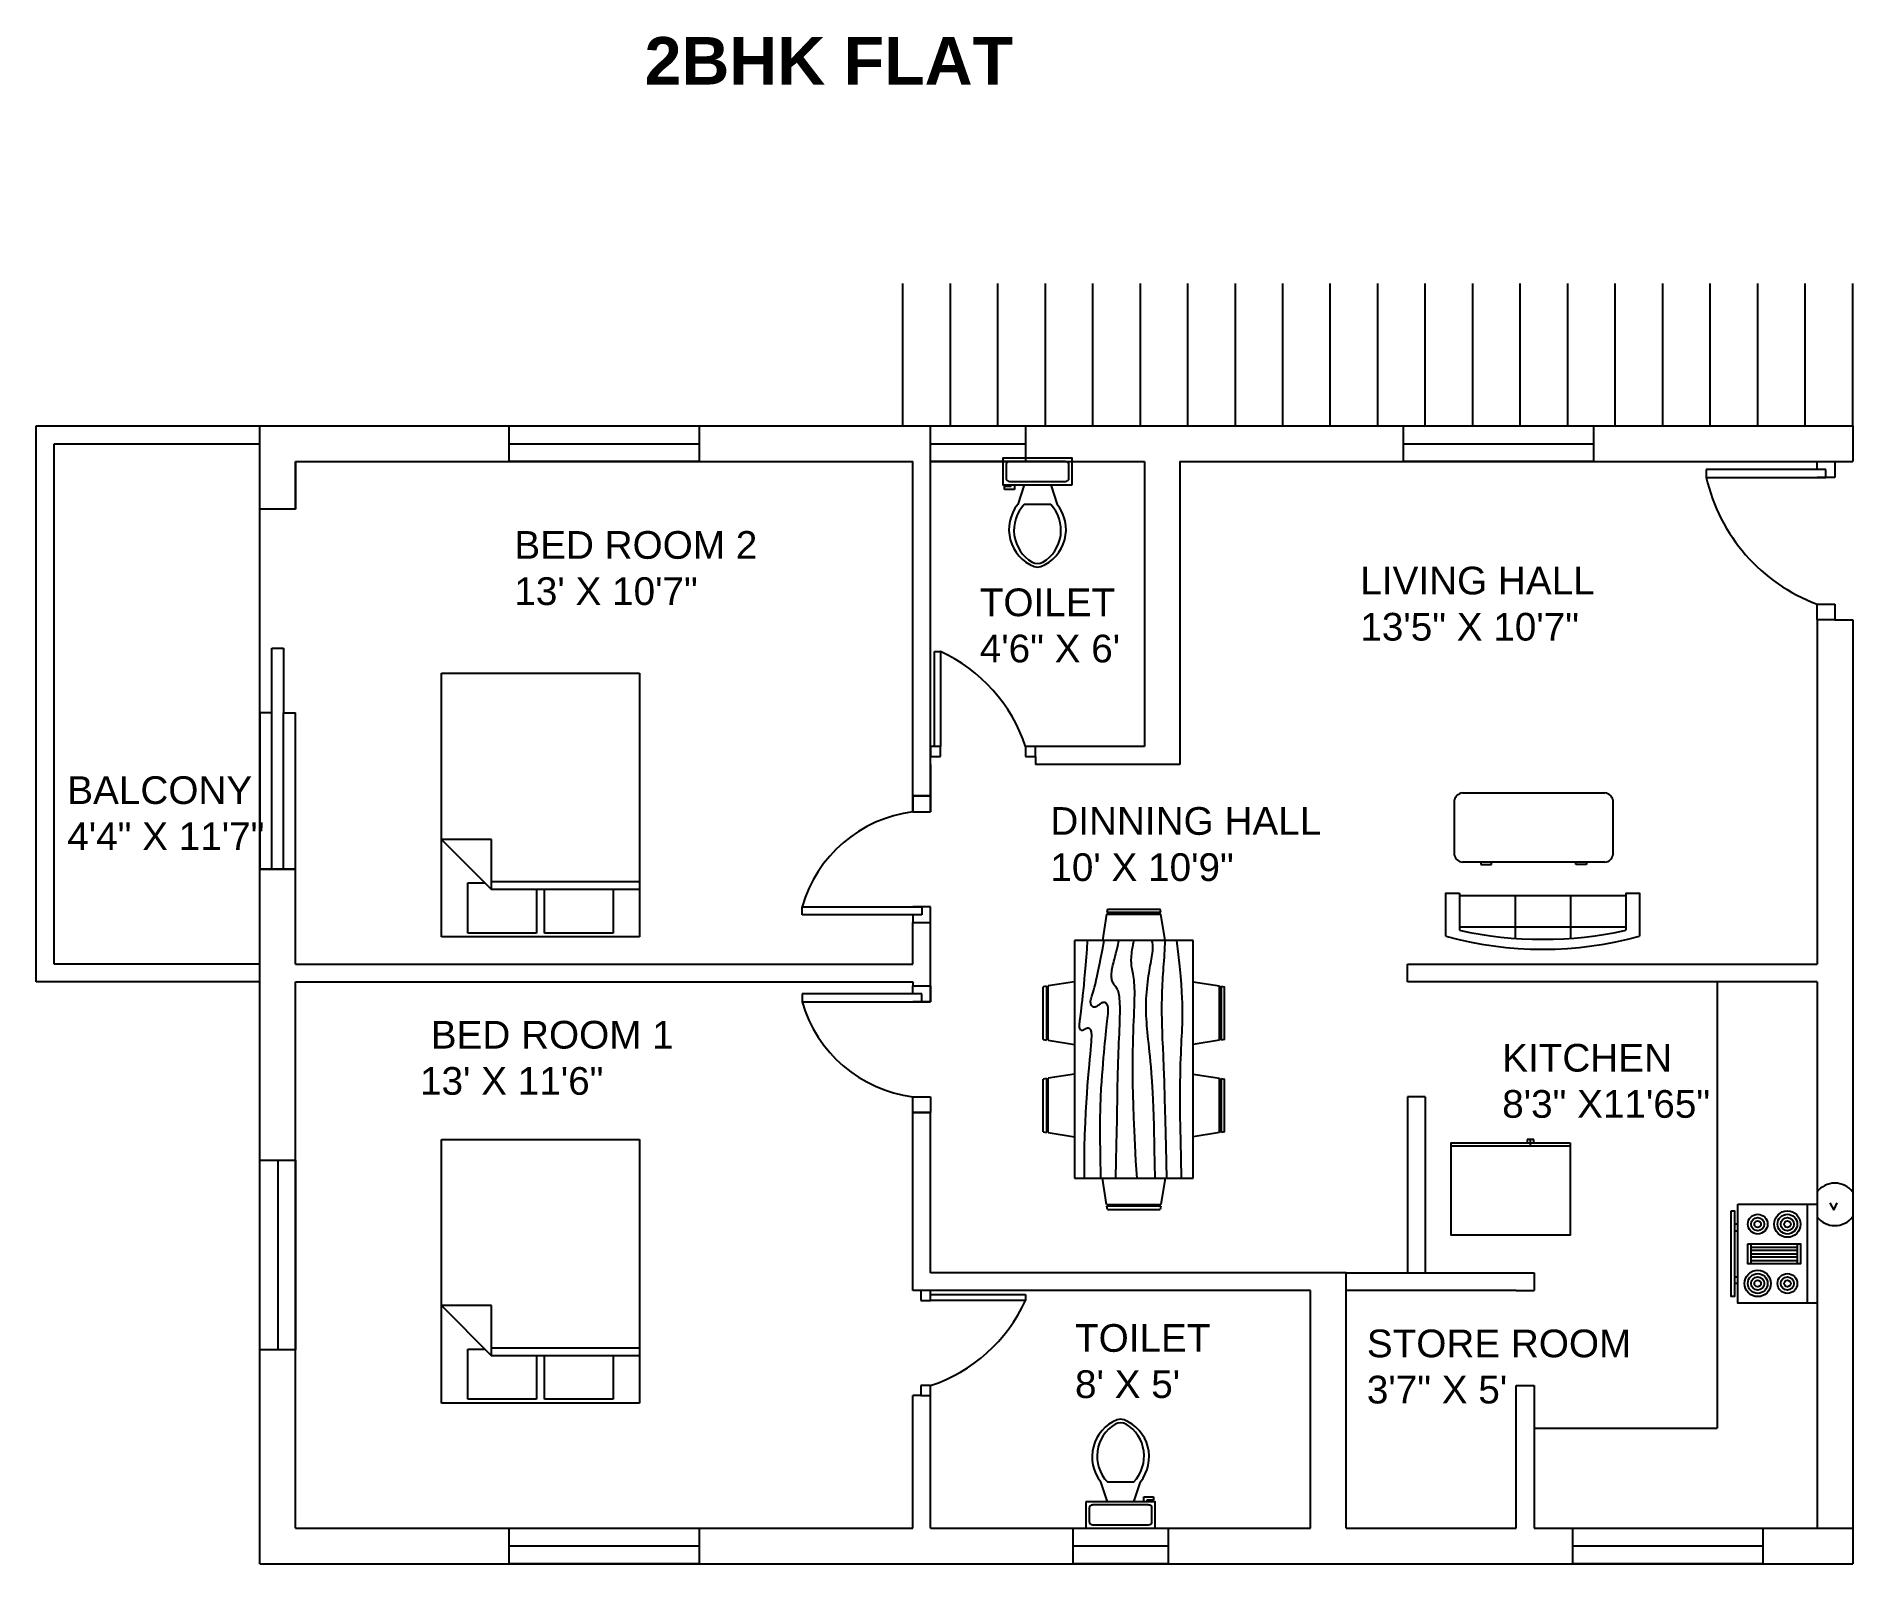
# Model space of a CAD drawing. Header units: feet. Extents: x 12 to 471, y 82 to 468.
import ezdxf

# ---------------------------------------------------------------- set-up
doc = ezdxf.new("R2010")
doc.units = ezdxf.units.FT
doc.header["$MEASUREMENT"] = 0
doc.styles.get("Standard").update_dxf_attribs({"font": 'arial.ttf'})

# ---------------------------------------------------------------- blocks, each defined once
blk = doc.blocks.new('Dining Set - 36 x 72 in.')
at = {"linetype": 'Continuous'}
for p, q in [((-22.2343, 26.00059), (-23.4847, 17.99762)), ((-22.2304, 26), (-5.7608, 26)), ((-22, 27.5), (-22.1562, 26.50042)), ((-5.8416, 26.5), (-22.1534, 26.5)), ((-22, 27.5), (-6, 27.5)), ((-5.8437, 26.49966), (-6, 27.5)), ((-4.5152, 17.99762), (-5.7655, 25.99926)), ((5.7657, 26.00059), (4.5153, 17.99762)), ((5.7696, 26), (22.2392, 26)), ((6, 27.5), (5.8438, 26.50042)), ((22.1584, 26.5), (5.8466, 26.5)), ((6, 27.5), (22, 27.5)), ((22.1563, 26.49966), (22, 27.5)), ((23.4848, 17.99762), (22.2345, 25.99926)), ((36, 18), (-36, 18)), ((-36, 18), (-36, -18)), ((36, -18), (36, 18)), ((-45.5, 8), (-44.5004, 8.15617)), ((-45.5, 8), (-45.5, -8)), ((-44.5, -8.15843), (-44.5, 8.15338)), ((-44.0006, 8.23428), (-35.9976, 9.48474)), ((-44, 8.23041), (-44, -8.23915)), ((44.0006, 8.23428), (35.9976, 9.48474)), ((44, 8.23041), (44, -8.23915)), ((44.5, -8.15843), (44.5, 8.15338)), ((45.5, 8), (44.5005, 8.15617)), ((45.5, 8), (45.5, -8)), ((-44.4997, -8.15631), (-45.5, -8)), ((-35.9976, -9.48476), (-43.9993, -8.2345)), ((35.9976, -9.48476), (43.9993, -8.2345)), ((44.4997, -8.15631), (45.5, -8)), ((-36, -18), (36, -18)), ((-22.2343, -26.0006), (-23.4847, -17.99762)), ((-4.5152, -17.99762), (-5.7655, -25.99928)), ((5.7657, -26.0006), (4.5153, -17.99762)), ((23.4848, -17.99762), (22.2345, -25.99928)), ((-22.2304, -26), (-5.7608, -26)), ((-22, -27.5), (-22.1562, -26.50044)), ((-5.8416, -26.5), (-22.1534, -26.5)), ((-22, -27.5), (-6, -27.5)), ((-5.8437, -26.49967), (-6, -27.5)), ((5.7696, -26), (22.2392, -26)), ((6, -27.5), (5.8438, -26.50044)), ((22.1584, -26.5), (5.8466, -26.5)), ((6, -27.5), (22, -27.5)), ((22.1563, -26.49967), (22, -27.5))]:
    blk.add_line(p, q, dxfattribs=at)
for points in [[(-36, 15), (-31.1772, 14.97754), (-26.8079, 14.91406), (-22.8538, 14.81543), (-19.276, 14.6875), (-16.0362, 14.53613), (-13.0957, 14.36718), (-10.4159, 14.18652), (-7.9583, 14), (-5.6904, 13.81315), (-3.6035, 13.63021), (-1.6954, 13.45508), (0.0365, 13.29166), (1.5945, 13.14388), (2.9811, 13.01562), (4.1988, 12.9108), (5.25, 12.83333), (6.1393, 12.78613), (6.8802, 12.76823), (7.4883, 12.77767), (7.9792, 12.8125), (8.3685, 12.87077), (8.6719, 12.95052), (8.9049, 13.0498), (9.0833, 13.16666), (9.2205, 13.29899), (9.3216, 13.44401), (9.3895, 13.59879), (9.4271, 13.76041), (9.4373, 13.92594), (9.4232, 14.09245), (9.3875, 14.257), (9.3333, 14.41666), (9.2638, 14.56917), (9.1836, 14.71484), (9.0975, 14.85465), (9.0104, 14.98958), (8.9272, 15.1206), (8.8529, 15.2487), (8.7922, 15.37483), (8.75, 15.5), (8.7305, 15.62467), (8.7344, 15.74739), (8.7617, 15.86621), (8.8125, 15.97916), (8.8867, 16.08431), (8.9844, 16.17968), (9.1055, 16.26334), (9.25, 16.33333), (9.4189, 16.38802), (9.6172, 16.42708), (9.8506, 16.45052), (10.125, 16.45833), (10.4463, 16.45052), (10.8203, 16.42708), (11.2529, 16.38802), (11.75, 16.33333), (12.3184, 16.26318), (12.9694, 16.17838), (13.7151, 16.07991), (14.5677, 15.96875), (15.5395, 15.84586), (16.6426, 15.71224), (17.8893, 15.56884), (19.2917, 15.41666), (20.859, 15.25667), (22.5879, 15.08984), (24.4721, 14.91715), (26.5052, 14.73958), (28.6809, 14.5581), (30.9929, 14.3737), (33.4347, 14.18733), (36, 14)], [(-36, 10), (-28.9766, 10.14274), (-23.1725, 10.20442), (-18.4241, 10.19775), (-14.5677, 10.13541), (-11.4399, 10.03011), (-8.877, 9.89453), (-6.7154, 9.74137), (-4.7917, 9.58333), (-2.9698, 9.43082), (-1.2246, 9.28515), (0.4415, 9.14534), (2.026, 9.01041), (3.5266, 8.87939), (4.9408, 8.7513), (6.266, 8.62516), (7.5, 8.5), (8.6411, 8.37549), (9.6914, 8.2539), (10.6538, 8.13818), (11.5312, 8.03125), (12.3267, 7.93603), (13.043, 7.85547), (13.6831, 7.79248), (14.25, 7.75), (14.7471, 7.7303), (15.1797, 7.73307), (15.5537, 7.75732), (15.875, 7.80208), (16.1494, 7.86637), (16.3828, 7.94922), (16.5811, 8.04964), (16.75, 8.16666), (16.8944, 8.29915), (17.0143, 8.44531), (17.1089, 8.60319), (17.1771, 8.77083), (17.218, 8.94629), (17.2305, 9.1276), (17.2137, 9.31282), (17.1667, 9.5), (17.0895, 9.6875), (16.987, 9.875), (16.8649, 10.0625), (16.7292, 10.25), (16.5856, 10.4375), (16.4401, 10.625), (16.2985, 10.8125), (16.1667, 11), (16.05, 11.18733), (15.9518, 11.3737), (15.8752, 11.5581), (15.8229, 11.73958), (15.798, 11.91715), (15.8034, 12.08984), (15.842, 12.25667), (15.9167, 12.41666), (16.0295, 12.56836), (16.1784, 12.70833), (16.3605, 12.83268), (16.5729, 12.9375), (16.8127, 13.01888), (17.0768, 13.07291), (17.3625, 13.0957), (17.6667, 13.08333), (17.9894, 13.03312), (18.3418, 12.94726), (18.7382, 12.82918), (19.1927, 12.68229), (19.7195, 12.51001), (20.3327, 12.31575), (21.0465, 12.10294), (21.875, 11.875), (22.8357, 11.63354), (23.959, 11.37304), (25.2786, 11.08618), (26.8282, 10.76562), (28.6414, 10.40405), (30.752, 9.99414), (33.1936, 9.52856), (36, 9)], [(-36, 5.5), (-30.7157, 5.3348), (-26.069, 5.20963), (-21.9946, 5.11767), (-18.4271, 5.05208), (-15.3009, 5.00602), (-12.5508, 4.97265), (-10.1112, 4.94515), (-7.9167, 4.91666), (-5.909, 4.88167), (-4.0586, 4.83984), (-2.3429, 4.79215), (-0.7396, 4.73958), (0.7739, 4.6831), (2.22, 4.6237), (3.6213, 4.56233), (5, 4.5), (6.373, 4.43782), (7.7344, 4.3776), (9.0723, 4.32129), (10.375, 4.27083), (11.6309, 4.22819), (12.8281, 4.19531), (13.9551, 4.17415), (15, 4.16666), (15.954, 4.17448), (16.819, 4.19791), (17.6001, 4.23698), (18.3021, 4.29166), (18.9299, 4.36198), (19.4883, 4.44791), (19.9823, 4.54948), (20.4167, 4.66666), (20.7969, 4.79899), (21.1302, 4.94401), (21.4245, 5.09879), (21.6875, 5.26041), (21.9271, 5.42594), (22.1511, 5.59245), (22.3672, 5.757), (22.5834, 5.91666), (22.8065, 6.06868), (23.0404, 6.21093), (23.2879, 6.34147), (23.5521, 6.45833), (23.8358, 6.55957), (24.142, 6.64323), (24.4735, 6.70735), (24.8334, 6.75), (25.2235, 6.76969), (25.642, 6.76692), (26.0858, 6.74267), (26.5521, 6.69791), (27.0379, 6.63362), (27.5404, 6.55078), (28.0565, 6.45036), (28.5834, 6.33333), (29.1242, 6.19987), (29.7071, 6.04687), (30.3661, 5.87044), (31.1354, 5.66666), (32.0493, 5.43164), (33.142, 5.16146), (34.4475, 4.85221), (36, 4.5)], [(-36, -1), (-30.7915, -0.6591), (-26.0195, -0.38216), (-21.6519, -0.16284), (-17.6563, 0.00521), (-14.0005, 0.12833), (-10.6523, 0.21289), (-7.5796, 0.26522), (-4.75, 0.29166), (-2.134, 0.29793), (0.2878, 0.28711), (2.5317, 0.26163), (4.6146, 0.22396), (6.5529, 0.17651), (8.3633, 0.12174), (10.0623, 0.06209), (11.6667, 0), (13.1899, -0.06201), (14.6341, -0.1211), (15.9982, -0.17432), (17.2813, -0.21875), (18.4823, -0.25147), (19.6003, -0.26953), (20.6343, -0.27002), (21.5834, -0.25), (22.4481, -0.20768), (23.2357, -0.14584), (23.9549, -0.06836), (24.6146, 0.02083), (25.2235, 0.11784), (25.7904, 0.21875), (26.3241, 0.31966), (26.8334, 0.41666), (27.3265, 0.50618), (27.8099, 0.58593), (28.2894, 0.65397), (28.7709, 0.70833), (29.2601, 0.74707), (29.763, 0.76823), (30.2855, 0.76985), (30.8334, 0.75), (31.4088, 0.70784), (31.9994, 0.64713), (32.589, 0.57275), (33.1615, 0.48958), (33.7008, 0.4025), (34.1908, 0.3164), (34.6153, 0.23616), (34.9584, 0.16666), (35.2099, 0.11165), (35.3848, 0.07031), (35.504, 0.04069), (35.5886, 0.02083), (35.6594, 0.00879), (35.7377, 0.0026), (35.8442, 0.00032), (36, 0)], [(-36, -6.5), (-27.1843, -6.31267), (-20.084, -6.1263), (-14.469, -5.9419), (-10.1094, -5.76042), (-6.7752, -5.58285), (-4.2363, -5.41016), (-2.2629, -5.24333), (-0.625, -5.08334), (0.8708, -4.93099), (2.2715, -4.78646), (3.5872, -4.64974), (4.8281, -4.52084), (6.0046, -4.39974), (7.127, -4.28646), (8.2053, -4.18099), (9.25, -4.08334), (10.2705, -3.99382), (11.2734, -3.91407), (12.2647, -3.84603), (13.25, -3.79167), (14.2354, -3.75293), (15.2266, -3.73177), (16.2295, -3.73015), (17.25, -3.75), (18.2912, -3.79248), (19.3451, -3.85547), (20.4009, -3.93604), (21.4479, -4.03125), (22.4754, -4.13819), (23.4727, -4.25391), (24.4289, -4.37549), (25.3334, -4.5), (26.1785, -4.62492), (26.9694, -4.74935), (27.7145, -4.87281), (28.4219, -4.99479), (29.1, -5.11483), (29.7572, -5.23242), (30.4016, -5.34709), (31.0417, -5.45834), (31.6837, -5.56437), (32.3262, -5.65821), (32.9658, -5.73153), (33.599, -5.77604), (34.2224, -5.78345), (34.8327, -5.74545), (35.4264, -5.65373), (36, -5.5)], [(-36, -10), (-26.4022, -9.81299), (-18.4675, -9.62891), (-11.9839, -9.45069), (-6.7396, -9.28125), (-2.5226, -9.12354), (0.8789, -8.98047), (3.6769, -8.85498), (6.0833, -8.75), (8.2767, -8.66765), (10.3021, -8.60677), (12.1712, -8.56543), (13.8958, -8.54167), (15.4876, -8.53353), (16.9583, -8.53907), (18.3197, -8.55632), (19.5834, -8.58334), (20.7616, -8.61841), (21.8685, -8.66081), (22.9188, -8.71004), (23.9271, -8.76563), (24.9081, -8.82707), (25.8763, -8.89388), (26.8465, -8.96558), (27.8334, -9.04167), (28.8474, -9.12118), (29.8828, -9.20117), (30.93, -9.27824), (31.9792, -9.34896), (33.0205, -9.40991), (34.0443, -9.45768), (35.0407, -9.48885), (36, -9.5)], [(-36, -14.5), (-30.0881, -14.33513), (-25.0332, -14.21224), (-20.7312, -14.12647), (-17.0781, -14.07292), (-13.97, -14.04671), (-11.3027, -14.04297), (-8.9724, -14.05681), (-6.875, -14.08334), (-4.9224, -14.11833), (-3.0905, -14.16016), (-1.3709, -14.20785), (0.2448, -14.26042), (1.7647, -14.3169), (3.1973, -14.3763), (4.5507, -14.43767), (5.8333, -14.5), (7.0554, -14.5621), (8.235, -14.62175), (9.3922, -14.67652), (10.5469, -14.72396), (11.7192, -14.76164), (12.929, -14.78711), (14.1965, -14.79794), (15.5417, -14.79167), (16.9933, -14.76424), (18.6152, -14.70508), (20.4804, -14.60197), (22.6615, -14.44271), (25.2312, -14.21509), (28.2624, -13.9069), (31.8277, -13.50594), (36, -13)]]:
    blk.add_lwpolyline(points, dxfattribs=at)
blk = doc.blocks.new('Desk - 30 x 60 in.')
at = {"linetype": 'Continuous'}
for p, q in [((-26.999995, 0), (26.999995, 0)), ((-29.999995, -27), (-29.999995, -3)), ((29.999995, -3), (29.999995, -27)), ((26.999995, -30), (-26.999995, -30)), ((-20.000005, -30), (-20.000005, -31)), ((-20.000005, -31), (-16.000005, -31)), ((-16.000005, -31), (-16.000005, -30)), ((15.999995, -31), (15.999995, -30)), ((19.999995, -31), (15.999995, -31)), ((19.999995, -30), (19.999995, -31))]:
    blk.add_line(p, q, dxfattribs=at)
for centre, start, end in [((-26.499995, -3.5), 98.1301, 171.8699), ((26.499995, -3.5), 8.130102, 81.8699), ((-26.499995, -26.5), 188.1301, 261.8699), ((26.499995, -26.5), 278.1301, 351.8699)]:
    blk.add_arc(centre, 3.535534, start, end, dxfattribs=at)
blk = doc.blocks.new('Sofa - Roundback 7 ft.')
at = {"linetype": 'Continuous'}
for p, q in [((-12.00002, -32.4421), (-12.00003, -6.5971)), ((11.99997, -32.4421), (11.99998, -6.5971)), ((-36.000027, -34), (-36.000027, -11.4696)), ((-35.999844, -13.3819), (35.9998, -13.3819)), ((35.99998, -34), (35.99998, -11.4696)), ((-36.000027, -32.4421), (35.99998, -32.4421))]:
    blk.add_line(p, q, dxfattribs=at)
for points in [[(-36.000027, -34), (-42.000027, -34), (-42.000027, -8)], [(41.99998, -8), (41.99998, -34), (35.99998, -34)]]:
    blk.add_lwpolyline(points, dxfattribs=at)
for centre, radius, start, end in [((0, -114.25), 114.25, 68.43141, 111.5686), ((-0.00001, -127.1968), 121.1968, 72.72033, 107.2797)]:
    blk.add_arc(centre, radius, start, end, dxfattribs=at)
blk = doc.blocks.new('Bed - Queen')
at = {"linetype": 'Continuous'}
for p, q in [((0, -80.00003), (0, 0)), ((0, 0), (59.99999, 0)), ((59.99999, 0), (59.99999, -80.00003)), ((7.99999, -1.2), (28.79998, -1.2)), ((7.99999, -14.4), (7.99999, -1.2)), ((28.79998, -1.2), (28.79998, -14.4)), ((31.19999, -1.2), (51.99999, -1.2)), ((31.19999, -14.4), (31.19999, -1.2)), ((51.99999, -1.2), (51.99999, -16.4)), ((0, -14.4), (44.8, -14.4)), ((59.99999, -29.6), (44.8, -14.4)), ((44.8, -14.4), (44.8, -29.6)), ((51.99999, -16.4), (46.79936, -16.4)), ((44.8, -16.8), (0, -16.8)), ((44.8, -29.6), (59.99999, -29.6)), ((59.99999, -80.00003), (0, -80.00003))]:
    blk.add_line(p, q, dxfattribs=at)
blk = doc.blocks.new('Toilet - top')
for p, q in [((9.5, -6), (9.5, -2)), ((-10, -8.5), (-8, -8.5)), ((-10, -9.5), (-10, -8.5)), ((-7, -9.5), (-10, -9.5)), ((-8, -8.5), (-8, -8)), ((-7, -8), (-7, -9.5)), ((-4, -8), (-6, -14)), ((4, -8), (6, -14)), ((4, -14), (-4, -14))]:
    blk.add_line(p, q)
blk.add_lwpolyline([(10.5, -8), (10.5, 0), (-10.5, 0), (-10.5, -8)], close=True)
for points in [[(-9.5, -2), (-9.5, -6)], [(8.5, -1), (-8.5, -1)], [(-8.5, -7), (8.5, -7)]]:
    blk.add_lwpolyline(points)
for centre, radius, start, end in [((-8.62, -1.88), 0.884, 81.8699, 188.1301), ((8.62, -1.88), 0.884, 351.8699, 98.1301), ((-8.62, -6.12), 0.884, 171.8699, 278.1301), ((8.62, -6.12), 0.884, 261.8699, 8.1301), ((3.52, -21.58), 12.17, 141.4691, 247.9714), ((4.2, -21.82), 11.33, 136.3677, 238.9468), ((-3.52, -21.58), 12.17, 292.0284, 38.5307), ((-4.2, -21.82), 11.33, 301.053, 43.6321), ((0, -27.88), 4, 245.7318, 294.2682), ((0, -29), 4, 254.8605, 285.1395)]:
    blk.add_arc(centre, radius, start, end)
blk = doc.blocks.new('Refrigerator-2 door - 36 in top')
for p, q in [((0, -26.999999), (36, -26.999999)), ((12, -26.999999), (12, -28.999999)), ((11, -27.999999), (11, -28.999999)), ((11, -28.999999), (13, -28.999999)), ((13, -28.999999), (13, -27.999999))]:
    blk.add_line(p, q)
blk.add_lwpolyline([(0, -27.999999), (0, 0), (36, 0), (36, -27.999999)], close=True)
blk = doc.blocks.new('Range-Oven - 30 in top')
for p, q in [((0, -3), (30, -3)), ((12, -6), (18, -6)), ((13, -20), (13, -6)), ((14, -6), (14, -20)), ((15, -20), (15, -6)), ((16, -6), (16, -20)), ((17, -20), (17, -6)), ((18, -20), (12, -20)), ((6, -24), (6, -25)), ((8, -25), (8, -24)), ((22, -25), (22, -24)), ((24, -24), (24, -25))]:
    blk.add_line(p, q)
for points in [[(0, -24), (0, 0), (30, 0), (30, -24)], [(12, -21), (12, -5), (18, -5), (18, -21)], [(2, -26), (2, -25), (28, -25), (28, -26)]]:
    blk.add_lwpolyline(points, close=True)
for centre, radius in [((6, -9), 4), ((6, -9), 3), ((6, -9), 2), ((6, -9), 1), ((24, -9), 3), ((24, -9), 2), ((24, -9), 1), ((6, -18), 3), ((6, -18), 2), ((24, -18), 4), ((24, -18), 3), ((24, -18), 2), ((6, -18), 1), ((24, -18), 1)]:
    blk.add_circle(centre, radius)

msp = doc.modelspace()

# ---------------------------------------------------------------- linework, layer by layer
for p, q in [((231.23, 369.46), (231.23, 405.46)), ((243.23, 369.46), (243.23, 405.46)), ((255.23, 369.46), (255.23, 405.46)), ((267.23, 369.46), (267.23, 405.46)), ((279.23, 369.46), (279.23, 405.46)), ((291.23, 369.46), (291.23, 405.46)), ((303.23, 369.46), (303.23, 405.46)), ((315.23, 369.46), (315.23, 405.46)), ((327.23, 369.46), (327.23, 405.46)), ((339.23, 369.46), (339.23, 405.46)), ((351.23, 369.46), (351.23, 405.46)), ((363.23, 369.46), (363.23, 405.46)), ((375.23, 369.46), (375.23, 405.46)), ((387.23, 369.46), (387.23, 405.46)), ((399.23, 369.46), (399.23, 405.46)), ((411.23, 369.46), (411.23, 405.46)), ((423.23, 369.46), (423.23, 405.46)), ((435.23, 369.46), (435.23, 405.46)), ((447.23, 369.46), (447.23, 405.46)), ((459.23, 369.46), (459.23, 405.46)), ((471.23, 369.46), (471.23, 405.46)), ((68.73, 360.46), (68.73, 369.46)), ((68.73, 369.46), (77.73, 369.46)), ((77.73, 369.46), (233.73, 369.46)), ((233.73, 369.46), (238.23, 369.46)), ((238.23, 369.46), (292.23, 369.46)), ((292.23, 369.46), (301.23, 369.46)), ((301.23, 369.46), (462.23, 369.46)), ((462.23, 369.46), (471.23, 369.46)), ((471.23, 369.46), (471.23, 360.46)), ((68.73, 233.46), (68.73, 360.46)), ((77.73, 360.46), (233.73, 360.46)), ((77.73, 360.46), (77.73, 348.46)), ((77.73, 348.46), (77.73, 360.46)), ((233.73, 271.96), (233.73, 360.46)), ((238.23, 360.46), (292.23, 360.46)), ((238.23, 271.96), (238.23, 360.46)), ((292.23, 360.46), (292.23, 288.46)), ((301.23, 360.46), (462.23, 360.46)), ((301.23, 360.46), (301.23, 288.46)), ((462.23, 360.46), (471.23, 360.46)), ((77.73, 348.46), (68.73, 348.46)), ((462.23, 320.46), (462.23, 233.46)), ((466.73, 320.46), (471.23, 320.46)), ((471.23, 320.46), (471.23, 233.46)), ((77.73, 233.46), (77.73, 296.96)), ((292.23, 288.46), (264.73, 288.46)), ((264.73, 285.96), (264.73, 283.96)), ((301.23, 288.46), (301.23, 283.96)), ((238.23, 283.96), (238.23, 271.96)), ((301.23, 283.96), (264.73, 283.96)), ((233.73, 275.96), (238.23, 275.96)), ((238.23, 271.96), (238.23, 275.96)), ((77.73, 245.46), (77.73, 257.46)), ((77.73, 233.46), (77.73, 245.46)), ((233.73, 233.46), (233.73, 243.96)), ((238.23, 223.96), (238.23, 243.96)), ((68.73, 228.96), (68.73, 233.46)), ((77.73, 233.46), (233.73, 233.46)), ((358.73, 228.96), (358.73, 233.46)), ((358.73, 233.46), (363.23, 233.46)), ((363.23, 233.46), (462.23, 233.46)), ((471.23, 233.46), (471.23, 228.96)), ((68.73, 90.96), (68.73, 228.96)), ((77.73, 90.96), (77.73, 228.96)), ((77.73, 228.96), (233.73, 228.96)), ((233.73, 228.96), (233.73, 227.96)), ((363.23, 228.96), (358.73, 228.96)), ((462.23, 228.96), (363.23, 228.96)), ((462.23, 228.96), (462.23, 90.96)), ((471.23, 228.96), (471.23, 90.96)), ((358.73, 199.96), (358.73, 155.46)), ((363.23, 199.96), (358.73, 199.96)), ((363.23, 199.96), (363.23, 155.46)), ((233.73, 150.96), (233.73, 195.96)), ((238.23, 155.46), (238.23, 195.96)), ((343.23, 155.46), (238.23, 155.46)), ((343.23, 150.96), (343.23, 155.46)), ((343.23, 155.46), (386.23, 155.46)), ((386.23, 155.46), (390.73, 155.46)), ((390.73, 155.46), (390.73, 150.96)), ((235.73, 150.96), (233.73, 150.96)), ((240.23, 150.96), (235.73, 150.96)), ((334.23, 150.96), (238.23, 150.96)), ((240.23, 150.96), (240.23, 150.96)), ((334.23, 90.96), (334.23, 150.96)), ((343.23, 90.96), (343.23, 150.96)), ((386.23, 150.96), (343.23, 150.96)), ((386.23, 150.96), (390.73, 150.96)), ((233.73, 90.96), (233.73, 124.46)), ((235.73, 124.46), (233.73, 124.46)), ((238.23, 90.96), (238.23, 124.46)), ((386.23, 90.96), (386.23, 126.96)), ((386.23, 126.96), (390.73, 126.96)), ((390.73, 126.96), (390.73, 90.96)), ((68.73, 81.96), (68.73, 90.96)), ((77.73, 90.96), (233.73, 90.96)), ((238.23, 90.96), (334.23, 90.96)), ((343.23, 90.96), (386.23, 90.96)), ((390.73, 90.96), (471.23, 90.96)), ((471.23, 90.96), (471.23, 81.96)), ((68.73, 81.96), (77.73, 81.96)), ((77.73, 81.96), (233.73, 81.96)), ((233.73, 81.96), (238.23, 81.96)), ((238.23, 81.96), (334.23, 81.96)), ((334.23, 81.96), (343.23, 81.96)), ((343.23, 81.96), (386.23, 81.96)), ((386.23, 81.96), (390.73, 81.96)), ((390.73, 81.96), (471.23, 81.96))]:
    msp.add_line(p, q)
at = {"color": 3}
for p, q in [((12.23, 367.96), (12.23, 369.46)), ((12.23, 369.46), (68.73, 369.46)), ((12.23, 228.96), (12.23, 367.96)), ((16.73, 233.46), (16.73, 364.96)), ((16.73, 364.96), (68.73, 364.96)), ((68.73, 233.46), (16.73, 233.46)), ((16.73, 228.96), (12.23, 228.96)), ((68.73, 228.96), (16.73, 228.96))]:
    msp.add_line(p, q, dxfattribs=at)
at = {"color": 1}
for p, q in [((131.73, 369.46), (179.73, 369.46)), ((131.73, 360.46), (131.73, 369.46)), ((179.73, 369.46), (179.73, 360.46)), ((238.23, 369.46), (262.23, 369.46)), ((238.23, 360.46), (238.23, 369.46)), ((262.23, 369.46), (262.23, 360.46)), ((357.73, 369.46), (405.73, 369.46)), ((357.73, 360.46), (357.73, 369.46)), ((405.73, 369.46), (405.73, 360.46)), ((131.73, 364.96), (179.73, 364.96)), ((238.23, 364.96), (262.23, 364.96)), ((357.73, 364.96), (405.73, 364.96)), ((179.73, 360.46), (131.73, 360.46)), ((262.23, 360.46), (238.23, 360.46)), ((405.73, 360.46), (357.73, 360.46)), ((68.73, 135.96), (68.73, 183.96)), ((68.73, 183.96), (77.73, 183.96)), ((73.23, 183.96), (73.23, 135.96)), ((77.73, 183.96), (77.73, 135.96)), ((462.23, 175.91), (462.23, 169.62)), ((471.23, 175.91), (471.23, 169.62)), ((465.43, 173.19), (466.47, 171.27)), ((466.47, 171.27), (467.35, 173.19)), ((77.73, 135.96), (68.73, 135.96)), ((131.73, 90.96), (179.73, 90.96)), ((131.73, 81.96), (131.73, 90.96)), ((179.73, 90.96), (179.73, 81.96)), ((274.23, 90.96), (298.23, 90.96)), ((274.23, 81.96), (274.23, 90.96)), ((298.23, 90.96), (298.23, 81.96)), ((400.5, 90.96), (448.5, 90.96)), ((400.5, 81.96), (400.5, 90.96)), ((448.5, 90.96), (448.5, 81.96)), ((131.73, 86.46), (179.73, 86.46)), ((274.23, 86.46), (298.23, 86.46)), ((400.5, 86.46), (448.5, 86.46)), ((179.73, 81.96), (131.73, 81.96)), ((298.23, 81.96), (274.23, 81.96)), ((448.5, 81.96), (400.5, 81.96))]:
    msp.add_line(p, q, dxfattribs=at)
at = {"color": 4}
for p, q in [((462.23, 358.46), (434.23, 358.46)), ((434.23, 358.46), (434.23, 356.46)), ((462.23, 360.46), (466.73, 360.46)), ((462.23, 358.46), (462.23, 360.46)), ((464.48, 358.46), (462.23, 358.46)), ((464.48, 356.46), (464.48, 358.46)), ((466.73, 360.46), (466.73, 356.46)), ((434.23, 356.46), (464.48, 356.46)), ((466.73, 356.46), (462.23, 356.46)), ((462.23, 324.46), (466.73, 324.46)), ((462.23, 320.46), (462.23, 324.46)), ((466.73, 324.46), (466.73, 320.46)), ((466.73, 320.46), (462.23, 320.46)), ((71.73, 296.96), (71.73, 313.35)), ((71.73, 313.35), (74.73, 313.35)), ((74.73, 313.35), (74.73, 296.96)), ((239.23, 288.46), (239.23, 312.46)), ((239.23, 312.46), (240.73, 312.46)), ((240.73, 312.46), (240.73, 288.46)), ((71.73, 296.96), (68.73, 296.96)), ((68.73, 296.96), (68.73, 257.46)), ((71.73, 257.46), (71.73, 296.96)), ((74.73, 257.46), (74.73, 296.96)), ((74.73, 296.96), (77.73, 296.96)), ((77.73, 257.46), (77.73, 296.96)), ((238.23, 288.46), (238.23, 285.96)), ((240.73, 288.46), (238.23, 288.46)), ((238.23, 285.96), (240.73, 285.96)), ((240.73, 285.96), (240.73, 288.46)), ((264.73, 288.46), (262.23, 288.46)), ((262.23, 288.46), (262.23, 285.96)), ((262.23, 285.96), (264.73, 285.96)), ((264.73, 285.96), (264.73, 288.46)), ((238.23, 275.96), (233.73, 275.96)), ((233.73, 275.96), (233.73, 271.96)), ((238.23, 271.96), (238.23, 275.96)), ((233.73, 271.96), (238.23, 271.96)), ((77.73, 257.46), (68.73, 257.46)), ((68.73, 257.46), (71.73, 257.46)), ((71.73, 257.46), (74.73, 257.46)), ((74.73, 257.46), (77.73, 257.46)), ((205.73, 245.96), (205.73, 247.96)), ((205.73, 247.96), (235.98, 247.96)), ((238.23, 247.96), (233.73, 247.96)), ((238.23, 247.96), (233.73, 247.96)), ((235.98, 247.96), (235.98, 245.96)), ((238.23, 243.96), (238.23, 247.96)), ((238.23, 243.96), (238.23, 247.96)), ((233.73, 245.96), (205.73, 245.96)), ((233.73, 245.96), (233.73, 243.96)), ((235.98, 245.96), (233.73, 245.96)), ((233.73, 243.96), (238.23, 243.96)), ((233.73, 225.96), (205.73, 225.96)), ((205.73, 225.96), (205.73, 223.96)), ((233.73, 227.96), (238.23, 227.96)), ((233.73, 225.96), (233.73, 227.96)), ((235.98, 225.96), (233.73, 225.96)), ((235.98, 223.96), (235.98, 225.96)), ((238.23, 227.96), (238.23, 223.96)), ((205.73, 223.96), (235.98, 223.96)), ((233.73, 223.96), (238.23, 223.96)), ((238.23, 223.96), (233.73, 223.96)), ((233.73, 199.96), (238.23, 199.96)), ((233.73, 195.96), (233.73, 199.96)), ((238.23, 199.96), (238.23, 195.96)), ((233.73, 195.96), (238.23, 195.96)), ((238.23, 195.96), (233.73, 195.96)), ((238.23, 150.96), (235.73, 150.96)), ((235.73, 150.96), (235.73, 148.46)), ((235.73, 148.46), (238.23, 148.46)), ((238.23, 148.46), (238.23, 150.96)), ((238.23, 149.96), (262.23, 149.96)), ((262.23, 148.46), (238.23, 148.46)), ((262.23, 149.96), (262.23, 148.46)), ((238.23, 126.96), (235.73, 126.96)), ((235.73, 126.96), (235.73, 124.46)), ((235.73, 124.46), (238.23, 124.46)), ((238.23, 124.46), (238.23, 126.96))]:
    msp.add_line(p, q, dxfattribs=at)
at = {"color": 5}
for p, q in [((437.02, 228.96), (437.02, 126.48)), ((437.02, 126.48), (437.02, 116.17)), ((390.73, 116.17), (437.02, 116.17))]:
    msp.add_line(p, q, dxfattribs=at)
at = {"color": 4}
for centre, radius, start, end in [((477.89, 366.41), 44.78, 192.8391, 249.5328), ((223.65, 275.53), 40.7, 18.5341, 65.176), ((237.97, 238.68), 33.55, 97.2644, 163.9382), ((237.97, 233.25), 33.55, 196.0618, 262.7356), ((225.29, 165.55), 40.7, 288.5341, 335.176)]:
    msp.add_arc(centre, radius, start, end, dxfattribs=at)
at = {"color": 1}
for centre, start, end in [((466.73, 172.49), 37.224, 142.776), ((466.73, 173.04), 217.224, 322.776)]:
    msp.add_arc(centre, 5.65, start, end, dxfattribs=at)

# ---------------------------------------------------------------- block references
at = {"color": 2, "zscale": 0.08333333333333333}
for name, p, xscale, yscale in [('Toilet - top', (265.23, 361.3), 0.8333333333333333, 0.8333333333333333), ('Desk - 30 x 60 in.', (390.63, 276.73), 0.6666666666666666, 0.5833333333333333)]:
    msp.add_blockref(name, p, dxfattribs=dict(at, xscale=xscale, yscale=yscale))
for name, p, xscale, yscale, rotation in [('Bed - Queen', (164.63, 240.33), 0.8333333333333333, 0.8333333333333333, 180), ('Sofa - Roundback 7 ft.', (392.9, 237.24), 0.5833333333333333, 0.4166666666666666, 179.9999999999999), ('Dining Set - 36 x 72 in.', (289.57, 209.42), 0.8333333333333333, 0.8333333333333333, 90), ('Bed - Queen', (164.63, 122.5), 0.8333333333333333, 0.8333333333333333, 180), ('Toilet - top', (286.23, 90.96), 0.8333333333333333, 0.8333333333333333, 180)]:
    msp.add_blockref(name, p, dxfattribs=dict(at, xscale=xscale, yscale=yscale, rotation=rotation))
at = {"color": 1, "xscale": 0.8333333333333333, "yscale": 0.8333333333333333, "zscale": 0.08333333333333333}
for name, p, rotation in [('Refrigerator-2 door - 36 in top', (399.81, 165.01), 180), ('Range-Oven - 30 in top', (462.23, 172.77), 270)]:
    msp.add_blockref(name, p, dxfattribs=dict(at, rotation=rotation))

# ---------------------------------------------------------------- texts
at = {"color": 4, "attachment_point": 1}
for s, width, insert, char_height in [('{\\fArial|b1|i0|c0|p34;\\C256;2BHK FLAT}', 128.1153, (165.94, 467.75), 12), ('{\\C7;BED ROOM 2\\P13\' X 10\'7"}', 68.851, (133.03, 342.9), 7), ('{\\C256;LIVING HALL\\P13\'5" X 10\'7"}', 322.3302, (346.81, 333.9), 7), ('{\\C256;TOILET\\P4\'6" X 6\'}', 65.4176, (250.64, 328.4), 7), ('{\\C256;BALCONY\\P4\'4" X 11\'7"}', 347.3078, (20.05, 280.94), 7), ('{\\C0;DINNING HALL\\P10\' X 10\'9"}', 70.7712, (268.48, 273.15), 7), ('{\\C256; BED ROOM 1\\P13\' X 11\'6"}', 176.5778, (109.19, 219.13), 7), ('{\\C256;KITCHEN\\P8\'3" X11\'65"}', 198.6315, (382.66, 213.31), 7), ("{\\C256;TOILET\\P8' X 5'}", 65.4176, (274.71, 142.5), 7), ('{\\C256;STORE ROOM\\P3\'7" X 5\'}', 65.4176, (348.46, 141.12), 7)]:
    msp.add_mtext_dynamic_manual_height_columns(s, width=width, gutter_width=1, heights=[0], dxfattribs=dict(at, insert=insert, char_height=char_height))

doc.saveas('drawing.dxf')
